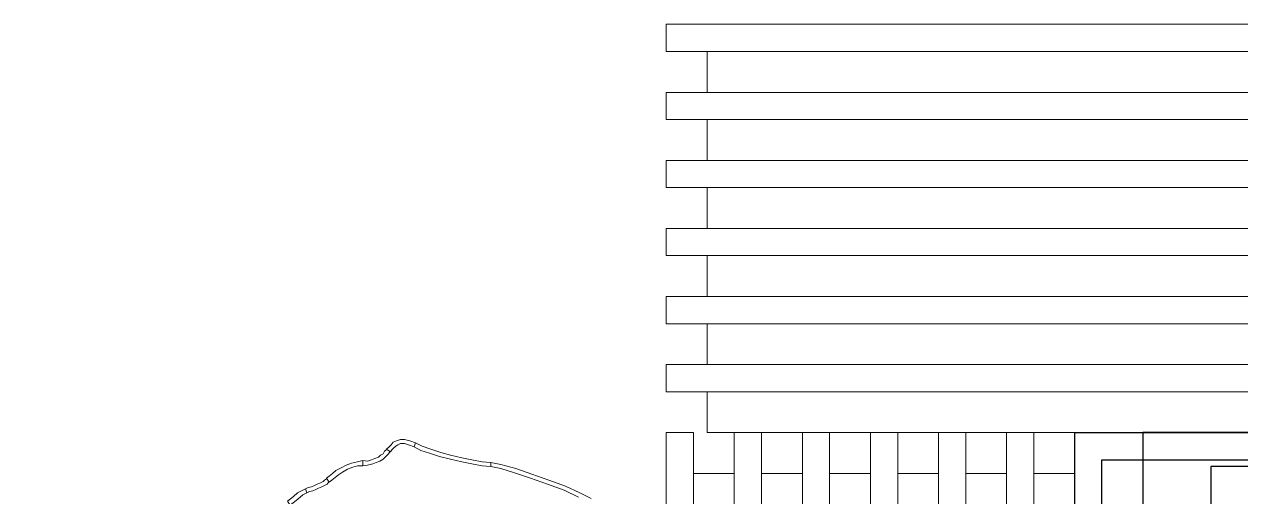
# Model space of a CAD drawing. Header units: millimetres. Extents: x -29311 to -3405, y 28913 to 42880.
# Drawn here: x -8597.9 to -8508.5, y 31536.5 to 31571.3 of the extents above; entities that cross this region are included whole.
import ezdxf

# ---------------------------------------------------------------- set-up
doc = ezdxf.new("R2010")
doc.units = ezdxf.units.MM
doc.layers.add('Duvar-200 cm', color=7, linetype='Continuous')
for name, color, linetype, lineweight in [('GRC-Ekipman', 4, 'Continuous', 25), ('MIM_İnsan', 251, 'Continuous', 9), ('MIM_Selinoks', 251, 'Continuous', 9), ('tarama-betonarme', 252, 'Continuous', 13)]:
    doc.layers.add(name, color=color, linetype=linetype, lineweight=lineweight)

# ---------------------------------------------------------------- blocks, each defined once
blk = doc.blocks.new('T-K')
at = {"color": 45, "lineweight": 0}
for points in [[(92316.275, 15833.361), (92146.275, 15833.361), (92146.275, 15831.361), (92316.275, 15831.361)], [(92313.275, 15831.361), (92149.275, 15831.361), (92149.275, 15828.361), (92313.275, 15828.361)], [(92316.275, 15828.361), (92146.275, 15828.361), (92146.275, 15826.361), (92316.275, 15826.361)], [(92313.275, 15826.361), (92149.275, 15826.361), (92149.275, 15823.361), (92313.275, 15823.361)], [(92313.275, 15826.361), (92149.275, 15826.361), (92149.275, 15823.361), (92313.275, 15823.361)], [(92316.275, 15823.361), (92146.275, 15823.361), (92146.275, 15821.361), (92316.275, 15821.361)], [(92313.275, 15821.361), (92149.275, 15821.361), (92149.275, 15818.361), (92313.275, 15818.361)], [(92313.275, 15821.361), (92149.275, 15821.361), (92149.275, 15818.361), (92313.275, 15818.361)], [(92313.275, 15821.361), (92149.275, 15821.361), (92149.275, 15818.361), (92313.275, 15818.361)], [(92316.275, 15818.361), (92146.275, 15818.361), (92146.275, 15816.361), (92316.275, 15816.361)], [(92313.275, 15816.361), (92149.275, 15816.361), (92149.275, 15813.361), (92313.275, 15813.361)], [(92316.275, 15813.361), (92146.275, 15813.361), (92146.275, 15811.361), (92316.275, 15811.361)], [(92313.275, 15811.361), (92149.275, 15811.361), (92149.275, 15808.361), (92313.275, 15808.361)], [(92316.275, 15808.361), (92146.275, 15808.361), (92146.275, 15806.361), (92316.275, 15806.361)], [(92313.275, 15806.361), (92149.275, 15806.361), (92149.275, 15803.361), (92313.275, 15803.361)]]:
    blk.add_lwpolyline(points, close=True, dxfattribs=at)
blk = doc.blocks.new('160718_InsanKadın')
at = {"layer": 'MIM_İnsan', "flags": 128}
blk.add_lwpolyline([(30.507, -3.662), (31.349, -4.06), (32.387, -4.556), (33.625, -5.004), (34.862, -5.451), (36.049, -5.848), (37.137, -6.146), (37.88, -6.295), (37.88, -5.997), (37.137, -5.848), (36.148, -5.55), (34.961, -5.153), (33.723, -4.705), (32.487, -4.258), (31.448, -3.762)], dxfattribs=at)
blk.add_lwpolyline([(30.507, -3.662), (31.349, -4.06), (32.387, -4.556), (33.625, -5.004), (34.862, -5.451), (36.049, -5.848), (37.137, -6.146), (37.88, -6.295), (37.88, -5.997), (37.137, -5.848), (36.148, -5.55), (34.961, -5.153), (33.723, -4.705), (32.487, -4.258), (31.448, -3.762)], dxfattribs=at)
for points in [[(51.485, -4.358), (51.485, -4.358), (51.782, -4.209), (52.079, -4.06), (52.376, -3.811), (52.821, -3.464), (52.623, -3.166), (52.177, -3.513), (51.881, -3.762), (51.683, -3.911), (51.386, -4.06), (51.386, -4.06), (51.485, -4.358)], [(51.485, -4.358), (51.485, -4.358), (51.782, -4.209), (52.079, -4.06), (52.376, -3.811), (52.821, -3.464), (52.623, -3.166), (52.177, -3.513), (51.881, -3.762), (51.683, -3.911), (51.386, -4.06), (51.386, -4.06), (51.485, -4.358)], [(49.952, -5.153), (49.952, -5.103), (50.1, -5.004), (50.199, -4.904), (50.397, -4.805), (50.644, -4.705), (50.842, -4.606), (51.04, -4.507), (51.288, -4.457), (51.485, -4.358), (51.386, -4.06), (51.188, -4.159), (50.941, -4.209), (50.743, -4.308), (50.546, -4.407), (50.298, -4.507), (50.1, -4.606), (49.902, -4.705), (49.754, -4.904), (49.754, -4.854), (49.952, -5.153)], [(49.952, -5.153), (49.952, -5.103), (50.1, -5.004), (50.199, -4.904), (50.397, -4.805), (50.644, -4.705), (50.842, -4.606), (51.04, -4.507), (51.288, -4.457), (51.485, -4.358), (51.386, -4.06), (51.188, -4.159), (50.941, -4.209), (50.743, -4.308), (50.546, -4.407), (50.298, -4.507), (50.1, -4.606), (49.902, -4.705), (49.754, -4.904), (49.754, -4.854), (49.952, -5.153)], [(47.28, -6.444), (47.28, -6.444), (47.675, -6.345), (48.121, -6.245), (48.516, -6.096), (48.863, -5.898), (49.258, -5.699), (49.506, -5.5), (49.754, -5.302), (49.952, -5.153), (49.754, -4.854), (49.555, -5.004), (49.308, -5.202), (49.061, -5.401), (48.764, -5.6), (48.418, -5.798), (48.022, -5.947), (47.675, -6.047), (47.28, -6.047), (47.28, -6.047), (47.28, -6.444)], [(47.28, -6.444), (47.28, -6.444), (47.675, -6.345), (48.121, -6.245), (48.516, -6.096), (48.863, -5.898), (49.258, -5.699), (49.506, -5.5), (49.754, -5.302), (49.952, -5.153), (49.754, -4.854), (49.555, -5.004), (49.308, -5.202), (49.061, -5.401), (48.764, -5.6), (48.418, -5.798), (48.022, -5.947), (47.675, -6.047), (47.28, -6.047), (47.28, -6.047), (47.28, -6.444)], [(37.88, -6.295), (37.88, -6.295), (38.523, -6.345), (39.265, -6.494), (40.007, -6.643), (40.848, -6.841), (41.541, -7.04), (42.283, -7.289), (42.926, -7.487), (43.421, -7.736), (43.52, -7.438), (43.025, -7.189), (42.381, -6.99), (41.639, -6.742), (40.848, -6.543), (40.007, -6.345), (39.265, -6.196), (38.523, -6.047), (37.88, -5.997), (37.88, -5.997), (37.88, -6.295)], [(37.88, -6.295), (37.88, -6.295), (38.523, -6.345), (39.265, -6.494), (40.007, -6.643), (40.848, -6.841), (41.541, -7.04), (42.283, -7.289), (42.926, -7.487), (43.421, -7.736), (43.52, -7.438), (43.025, -7.189), (42.381, -6.99), (41.639, -6.742), (40.848, -6.543), (40.007, -6.345), (39.265, -6.196), (38.523, -6.047), (37.88, -5.997), (37.88, -5.997), (37.88, -6.295)], [(45.548, -7.289), (45.499, -7.289), (45.697, -7.14), (45.796, -6.941), (45.994, -6.841), (46.142, -6.692), (46.389, -6.593), (46.636, -6.494), (46.933, -6.394), (47.28, -6.444), (47.28, -6.047), (46.933, -6.096), (46.538, -6.196), (46.291, -6.295), (46.043, -6.394), (45.796, -6.543), (45.597, -6.742), (45.4, -6.941), (45.3, -7.09), (45.252, -7.09), (45.548, -7.289)], [(45.548, -7.289), (45.499, -7.289), (45.697, -7.14), (45.796, -6.941), (45.994, -6.841), (46.142, -6.692), (46.389, -6.593), (46.636, -6.494), (46.933, -6.394), (47.28, -6.444), (47.28, -6.047), (46.933, -6.096), (46.538, -6.196), (46.291, -6.295), (46.043, -6.394), (45.796, -6.543), (45.597, -6.742), (45.4, -6.941), (45.3, -7.09), (45.252, -7.09), (45.548, -7.289)], [(43.421, -7.736), (43.421, -7.736), (43.817, -7.885), (44.213, -7.984), (44.509, -7.984), (44.806, -7.885), (45.053, -7.785), (45.202, -7.587), (45.35, -7.438), (45.548, -7.289), (45.252, -7.09), (45.152, -7.239), (45.005, -7.388), (44.855, -7.487), (44.707, -7.587), (44.509, -7.686), (44.213, -7.686), (43.916, -7.587), (43.52, -7.438), (43.52, -7.438), (43.421, -7.736)], [(43.421, -7.736), (43.421, -7.736), (43.817, -7.885), (44.213, -7.984), (44.509, -7.984), (44.806, -7.885), (45.053, -7.785), (45.202, -7.587), (45.35, -7.438), (45.548, -7.289), (45.252, -7.09), (45.152, -7.239), (45.005, -7.388), (44.855, -7.487), (44.707, -7.587), (44.509, -7.686), (44.213, -7.686), (43.916, -7.587), (43.52, -7.438), (43.52, -7.438), (43.421, -7.736)]]:
    blk.add_lwpolyline(points, close=True, dxfattribs=at)
blk = doc.blocks.new('70')
at = {"color": 45, "lineweight": 0}
for points in [[(92512.416, 15954.303), (92512.416, 15884.303), (92514.416, 15884.303), (92514.416, 15954.303)], [(92517.416, 15954.303), (92517.416, 15884.303), (92519.416, 15884.303), (92519.416, 15954.303)], [(92522.416, 15954.303), (92522.416, 15884.303), (92524.416, 15884.303), (92524.416, 15954.303)], [(92527.416, 15954.303), (92527.416, 15884.303), (92529.416, 15884.303), (92529.416, 15954.303)], [(92532.416, 15954.303), (92532.416, 15884.303), (92534.416, 15884.303), (92534.416, 15954.303)], [(92537.416, 15954.303), (92537.416, 15884.303), (92539.416, 15884.303), (92539.416, 15954.303)], [(92514.416, 15951.303), (92514.416, 15887.303), (92517.416, 15887.303), (92517.416, 15951.303)], [(92519.416, 15951.303), (92519.416, 15887.303), (92522.416, 15887.303), (92522.416, 15951.303)], [(92519.416, 15951.303), (92519.416, 15887.303), (92522.416, 15887.303), (92522.416, 15951.303)], [(92524.416, 15951.303), (92524.416, 15887.303), (92527.416, 15887.303), (92527.416, 15951.303)], [(92524.416, 15951.303), (92524.416, 15887.303), (92527.416, 15887.303), (92527.416, 15951.303)], [(92524.416, 15951.303), (92524.416, 15887.303), (92527.416, 15887.303), (92527.416, 15951.303)], [(92529.416, 15951.303), (92529.416, 15887.303), (92532.416, 15887.303), (92532.416, 15951.303)], [(92534.416, 15951.303), (92534.416, 15887.303), (92537.416, 15887.303), (92537.416, 15951.303)], [(92539.416, 15951.303), (92539.416, 15887.303), (92542.416, 15887.303), (92542.416, 15951.303)]]:
    blk.add_lwpolyline(points, close=True, dxfattribs=at)
at = {"layer": 'GRC-Ekipman'}
for points in [[(92612.416, 15954.303), (92612.416, 15884.303), (92542.416, 15884.303), (92542.416, 15954.303)], [(92547.416, 15954.303), (92547.416, 15884.303), (92612.416, 15884.303), (92612.416, 15954.303)], [(92610.416, 15952.303), (92610.416, 15886.303), (92544.416, 15886.303), (92544.416, 15952.303)], [(92552.416, 15951.796), (92552.416, 15886.928), (92607.416, 15886.928), (92607.416, 15951.796)]]:
    blk.add_lwpolyline(points, close=True, dxfattribs=at)

msp = doc.modelspace()

# ---------------------------------------------------------------- hatches: boundary and pattern name
at = {"layer": 'tarama-betonarme'}
h = msp.add_hatch(dxfattribs=at)
h.set_pattern_fill('ANSI35', color=256, scale=25, style=0)
h.set_pattern_definition([(45, (-57572.966, 45834.01), (-4.4194174, 4.4194174), []), (45, (-57568.547, 45834.01), (-4.4194174, 4.4194174), [7.8125, -1.5625, 0, -1.5625])])
edge = h.paths.add_edge_path()
edge.add_line((-9087.641, 31539.762), (-9087.641, 31459.762))
edge.add_line((-9087.641, 31459.762), (-9167.641, 31459.762))
edge.add_line((-9167.641, 31459.762), (-9167.641, 31539.762))
h.paths.add_polyline_path([(-8337.641, 31539.762), (-8257.641, 31539.762), (-8257.641, 31459.762), (-8337.641, 31459.762)])

# ---------------------------------------------------------------- block references
at = {"layer": 'Duvar-200 cm'}
for name, p in [('T-K', (-100697.013, 15737.901)), ('70', (-101063.155, 15586.959))]:
    msp.add_blockref(name, p, dxfattribs=at)
at = {"layer": 'MIM_Selinoks', "rotation": 179.9999999999886}
msp.add_blockref('160718_InsanKadın', (-8525.739, 31532.762), dxfattribs=at)

doc.saveas('drawing.dxf')
